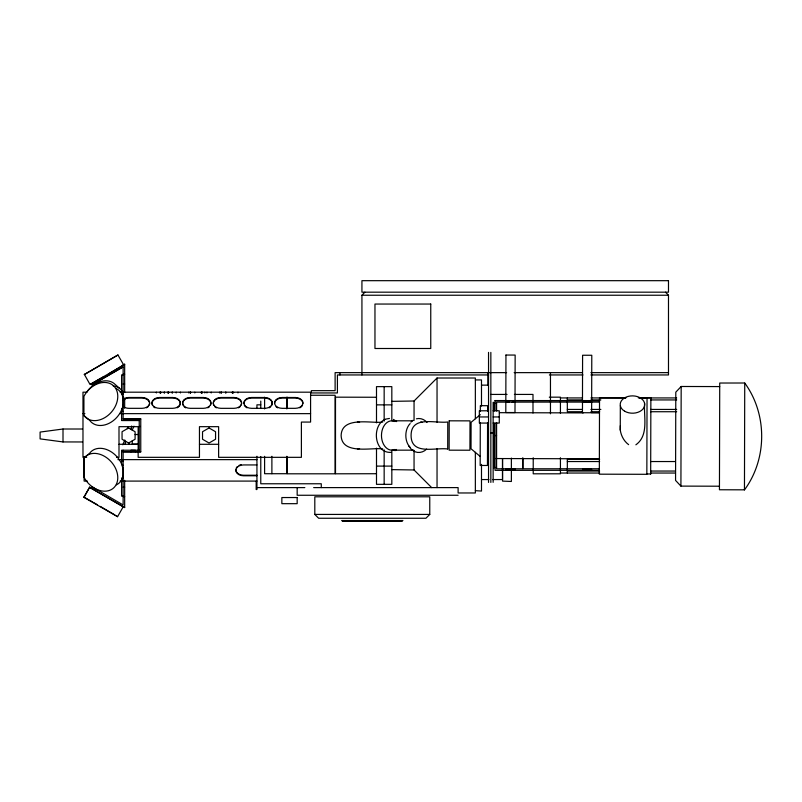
<?xml version="1.0" encoding="UTF-8"?>
<svg xmlns="http://www.w3.org/2000/svg" width="802" height="802" viewBox="0 0 802 802"><rect width="100%" height="100%" fill="white"/><g stroke="black" fill="none" stroke-linecap="round" stroke-linejoin="round"><path stroke-width="1.2" d="M447.706 448.97L447.777 422.002C435.145 423.606 411.165 415.286 411.085 435.406C411.045 455.536 435.005 447.346 447.626 448.97M480.288 422.764L480.177 465.461L487.456 465.471L487.576 422.784M480.318 411.386L480.338 405.682L487.616 405.702L487.606 411.406M587.064 402.123L582.503 402.113L582.442 412.729L591.635 412.749L591.665 402.113L588.488 402.123M587.064 400.589L582.473 400.579L582.593 355.246L591.786 355.266L591.665 400.579L588.488 400.589M628.618 444.649C623.936 441.16 621.139 435.817 620.267 430.083L620.327 405.772M644.597 403.306C643.595 416.729 649.049 435.436 635.876 444.819M646.843 474.022L650.673 473.922M650.673 474.082L650.873 397.732L647.044 397.722L646.843 474.303L599.325 474.182L599.525 397.762L625.791 397.832M719.454 486.212L680.918 486.112L681.179 386.484L719.715 386.584M744.457 489.832L719.444 489.761L719.725 383.035L744.737 383.005C767.424 414.143 767.313 458.904 744.457 489.922L744.737 383.095M124.661 399.797L124.661 399.015M620.267 430.083L620.317 425.722M522.794 468.579L522.794 458.072M125.132 443.967L125.533 441.25M128.921 444.478L129.192 442.654M131.137 429.451L131.668 425.992M127.388 428.649L127.708 426.534M123.127 405.14L123.127 397.602M123.127 476.188L123.127 468.759M83.919 415.496A21.073 15.92 -49.7 0 0 111.358 412.198A21.073 15.92 -49.7 0 0 111.358 384.208A21.073 15.92 -49.7 0 0 83.919 396.409L83.919 415.496L89.674 420.368A21.073 15.92 -49.7 0 0 107.207 424.148A21.073 15.92 -49.7 0 0 122.516 407.546L123.127 404.699M123.127 478.473L122.445 478.273L123.127 475.917M124.781 439.997L122.816 444.779M132.18 430.163L133.984 426.183M123.287 506.674L117.553 516.678L83.919 497.35L89.674 487.135L91.458 488.127M83.919 497.35L89.674 487.135M123.287 506.754L91.147 488.217L91.889 486.744L123.127 504.959L123.127 450.223M426.604 449.09C423.697 452.148 419.015 453.401 415.045 451.757M681.179 386.484L675.795 392.158L675.565 480.408L680.918 486.112M361.933 374.945L361.933 295.236L364.9 292.179M391.827 401.351L414.053 401L437.04 378.013L475.355 378.013L475.355 418.724M429.762 514.423L425.932 518.252L318.635 518.252L314.805 514.423L314.805 496.799L429.762 496.799L429.762 514.423L314.805 514.423M123.127 469.19L121.914 464.929L123.127 465.29M122.445 478.273L122.516 478.203A21.073 15.689 48.5 0 1 116.38 484.849M410.895 422.133L413.01 420.278M395.035 450.694L396.449 449.461M480.308 414.684L471.095 422.323L471.025 448.759L480.197 456.448M384.92 419.386C371.316 426.062 374.313 453.571 391.155 452.358M109.212 373.562L123.618 364.87L117.944 354.955L84.3 374.554L117.944 355.035M123.087 365.03L124.661 364.128L124.661 392.368M122.826 365.371L124.661 364.308M91.197 383.797L122.896 365.491M92.972 384.188L123.127 366.775L123.127 419.015L140.761 419.005M91.197 383.607L91.889 385L123.127 366.965M103.669 376.77L90.055 384.509L84.3 374.283M416.408 418.814C420.298 417.772 424.539 419.416 427.055 422.484M123.127 397.882L121.914 394.273L123.127 393.932M122.445 407.486L123.127 407.296M385.371 419.185L389.441 418.433M82.456 429.01L63.007 429.01L40.1 432.077L40.1 438.884L63.007 441.932L82.456 441.962M382.714 422.073C371.697 423.707 341.772 415.787 341.131 435.456C341.672 455.165 371.697 447.295 382.714 448.899M357.381 448.899L359.567 448.669M506.704 400.569L505.781 400.579L510.573 400.589M514.453 400.579L515.365 400.579L512.057 400.589M506.704 402.103L505.781 402.113L509.009 402.123M514.453 402.113L515.365 402.113L512.057 402.123M512.057 468.799L515.365 468.779L510.573 468.769M585.731 468.769C575.084 468.809 599.345 468.759 588.698 468.799M376.499 473.721L335.497 473.802L335.497 397.17L376.499 397.261M361.933 295.236L668.487 295.236L668.487 374.945L590.873 374.945M506.633 372.639L335.116 372.639L335.116 390.654L311.356 390.654L311.356 392.95L337.411 392.95L337.411 374.945L488.608 374.945M514.152 372.639L582.252 372.639M590.884 372.639L668.487 372.639M123.127 374.183L124.661 374.183M123.127 374.885L121.593 374.885L121.593 394.083M549.39 374.945L582.984 374.945M475.355 379.927L481.491 379.927L481.491 406.083M123.127 384.038L124.661 384.038M481.491 385.14L487.847 385.14M86.806 392.188L82.977 392.188L82.977 457.33L86.696 457.33M120.14 392.188L310.585 392.188L310.585 422.073L301.392 422.073L301.392 457.33L218.625 457.33L218.625 426.674L199.457 426.674L199.457 457.33L138.155 457.33L138.155 426.674L118.997 426.674L118.997 457.33L116.511 457.33M490.844 394.424L507.065 394.424M514.393 394.424L532.989 394.424L532.989 413.04M310.544 395.256L335.116 395.256L335.116 473.802L287.216 473.802L287.216 457.09M549.3 397.17L560.428 397.17L560.428 413.241M560.428 397.932L582.242 397.932M590.934 397.932L625.74 397.932M639.405 397.932L676.688 397.932M567.325 399.937L582.242 399.937M590.934 399.937L600.878 399.937M650.592 399.937L676.688 399.937M506.252 400.559L495.055 400.559L495.055 409.802M514.954 400.559L582.112 400.559M592.056 400.559L599.525 400.559M495.055 400.599L599.525 400.599M599.515 402.083L496.588 402.133L496.588 410.945M495.055 403.416L496.588 403.416M260.77 404.83L256.941 404.83L256.941 408.509M376.499 404.87L391.827 404.87M567.325 409.431L582.242 409.431M590.934 409.431L600.878 409.431M650.592 409.431L676.688 409.431M488.538 410.784L479.345 410.804L479.345 423.065L488.538 423.065M493.14 410.784L499.275 410.804L499.275 423.065L493.14 423.065M121.593 411.346L123.127 411.346M582.242 411.727L567.325 411.727L567.325 397.932M590.934 411.727L599.635 411.727M650.592 411.727L676.688 411.727M82.977 413.642L84.892 413.642M120.14 413.642L310.585 413.642M479.345 416.95L488.538 416.95M493.14 416.95L499.275 416.95M123.127 418.875L140.761 418.875L140.761 451.877L123.127 451.877M121.593 420.408L139.227 420.408M139.227 420.539L121.593 420.539L121.593 408.589M391.887 420.809L412.579 420.809M139.227 426.494L140.45 426.494M490.844 432.9L493.14 432.9M135.087 434.524L138.195 434.504M495.055 435.536L496.588 435.536M138.155 444.107L132.25 444.107L132.25 440.889M118.997 444.298L138.155 444.298M199.457 444.298L218.625 444.298M391.807 450.163L413.722 450.163M139.227 450.273L121.593 450.223L121.593 464.198M123.127 451.757L140.761 451.807M599.635 459.245L567.325 459.245L567.325 473.04M117.934 459.636L256.941 459.636M121.593 461.07L123.127 461.07M567.325 461.541L599.635 461.541M650.592 461.541L675.444 461.541M256.941 464.939L243.527 464.939A7.659 5.424 0 0 0 235.868 470.363A7.659 5.424 0 0 0 243.527 475.776L256.941 475.776M376.499 466.102L391.827 466.102M495.055 467.526L496.588 467.526M599.345 468.759L496.588 468.809L496.588 422.634M599.335 470.293L495.055 470.343L495.055 423.306M567.325 471.045L599.635 471.045M650.592 471.045L675.444 471.045M560.428 473.04L599.635 473.04M650.592 473.04L675.444 473.04M256.941 475.235L243.527 475.235A7.659 5.424 0 0 1 235.868 469.822M481.491 479.556L488.899 479.556M492.608 479.556L502.493 479.556L502.493 458.664M87.378 481.09L84.12 481.09L84.12 457.18M120.14 481.09L256.941 481.09M123.127 487.125L124.661 487.125M256.941 487.606L304.84 487.606M313.652 487.606L458.112 487.606L458.112 492.969L475.355 492.969L475.355 452.288M458.112 495.265L297.171 495.265L297.171 487.606M121.593 495.726L123.127 495.726M123.127 496.608L124.661 496.608M341.622 520.558L402.935 520.558M342.394 521.32L402.173 521.32M638.292 397.872L647.044 397.892M499.395 412.679L583.224 412.9M591.986 412.93L599.485 412.95M495.636 458.543L599.365 458.814M391.827 469.621L414.053 469.972L431.676 487.606M475.355 490.674L481.491 491.055L481.491 464.368M357.391 422.073L359.577 422.313M420.659 421.962L422.153 422.303M83.919 497.09L92.18 501.751M93.253 502.363L97.543 504.829M122.495 506.182L124.661 507.425M100.31 506.423L114.826 514.924M89.674 487.395L124.661 507.616L124.661 480.318M115.889 515.566L117.553 516.678M393.451 419.406L396.649 421.601M414.594 451.576L411.396 449.381L408.579 445.712M121.914 394.273L121.633 393.672A21.073 15.92 -49.7 0 0 116.38 388.699M119.598 388.368L113.854 383.286A21.073 15.689 -48.5 0 0 86.696 392.168M665.53 292.179L668.487 295.236M121.984 464.869L121.633 464.017A21.073 15.689 48.5 0 0 106.075 449.341A21.073 15.689 48.5 0 0 89.674 453.19L83.919 458.273A21.073 15.689 48.5 0 1 111.358 461.982A21.073 15.689 48.5 0 1 111.358 489.571A21.073 15.689 48.5 0 1 83.919 477.1L83.919 456.669M560.428 457.741L560.428 473.802L533.22 473.802L533.22 457.741M550.463 372.639L550.463 413.812M522.874 458.022L522.874 468.579M511.375 458.072L511.375 481.471L502.563 481.11L502.563 458.624M493.902 402.303L493.902 411.476M493.902 423.416L493.902 468.238M493.14 402.303L493.14 482.333M490.844 352.389L490.844 482.433M488.538 352.389L488.538 482.433M487.847 372.639L487.847 385.491M437.04 378.013L437.04 422.303M437.04 448.669L437.04 487.606M414.053 401L414.053 420.529M414.053 450.453L414.053 469.972M391.827 420.188L391.827 386.634L376.499 386.634L376.499 422.834M391.827 450.784L391.827 484.338L376.499 484.338L376.499 448.148M384.158 386.634L384.158 421.12M384.158 449.862L384.158 484.338M339.938 372.639L339.938 374.945M321.281 487.606L321.281 483.766L260.77 483.766L260.77 456.528M287.216 397.261L287.216 408.519M286.825 397.251L286.825 408.91M286.825 456.298L286.825 473.711L264.6 473.721L264.6 456.328M271.888 401.772L271.888 404.168M271.888 456.298L271.888 473.711M264.6 397.261L264.6 408.93M260.77 401.08L260.77 408.489M256.941 456.268L256.941 489.521L256.179 489.521L256.179 481.09M237.973 392.188L237.973 392.95M233.562 392.188L233.562 392.95M232.78 392.188L232.78 392.95M232.4 392.188L232.4 392.95M232.279 392.188L232.279 392.95M226.004 392.188L226.004 392.95M225.613 392.188L225.613 392.95M221.382 392.188L221.382 392.95M221.111 392.188L221.111 392.95M220.881 392.188L220.881 392.95M219.537 392.188L219.537 392.95M211.207 392.188L211.207 392.95M206.976 392.188L206.976 392.95M204.801 392.188L204.801 392.95M202.124 392.188L202.124 392.95M201.954 392.188L201.954 392.95M201.763 392.188L201.613 392.95M201.533 392.188L201.533 392.95M201.242 392.188L201.242 392.95M194.816 392.188L194.816 392.95M190.595 392.188L190.595 392.95M190.315 392.188L190.315 392.95M190.094 392.188L190.094 392.95M188.741 392.188L188.741 392.95M180.41 392.188L180.41 392.95M176.189 392.188L176.189 392.95M172.34 392.188L172.34 392.95M172.109 392.188L172.109 392.95M168.61 392.188L168.61 392.95M168.36 392.188L168.36 392.95M168.139 392.188L168.139 392.95M167.808 392.188L167.808 392.95M164.39 392.188L164.39 392.95M164.22 392.188L164.22 392.95M160.811 392.188L160.811 392.95M160.45 392.188L160.45 392.95M160.24 392.188L160.24 392.95M160.019 392.188L160.019 392.95M156.35 392.188L156.35 392.95M139.227 420.248L139.227 450.343M135.398 451.807L135.398 450.273L130.987 450.223L130.987 451.757M124.661 398.173L124.661 407.967M121.593 477.932L121.593 495.997M63.007 429.01L63.007 441.962M236.239 468.147A7.659 5.424 0 0 1 237.332 466.634M239.026 465.431A7.659 5.424 0 0 1 241.161 464.669M113.192 385.962A21.073 15.689 -48.5 0 1 122.125 390.935M122.756 406.103A7.659 5.424 0 0 0 128.952 408.328L141.984 408.328A7.659 5.424 0 0 0 149.643 402.915A7.659 5.424 0 0 0 141.984 397.491L128.952 397.491A7.659 5.424 0 0 0 122.756 399.727M277.723 407.837A7.659 5.424 0 0 1 276.028 406.644M274.565 403.456A7.659 5.424 0 0 1 282.234 398.033L295.256 398.033A7.659 5.424 0 0 1 302.925 403.456M302.544 405.13A7.659 5.424 0 0 1 299.768 407.837M271.898 405.13A7.659 5.424 0 0 0 264.6 398.033L251.577 398.033A7.659 5.424 0 0 0 243.908 403.456M270.805 406.644A7.659 5.424 0 0 1 269.111 407.837M247.076 407.837A7.659 5.424 0 0 1 244.289 405.13M240.149 406.644A7.659 5.424 0 0 1 238.455 407.837M241.242 405.13A7.659 5.424 0 0 0 233.953 398.033L220.921 398.033A7.659 5.424 0 0 0 213.633 405.13M216.42 407.837A7.659 5.424 0 0 1 214.725 406.644M209.492 406.644A7.659 5.424 0 0 1 207.798 407.837M210.585 405.13A7.659 5.424 0 0 0 203.297 398.033L190.264 398.033A7.659 5.424 0 0 0 182.976 405.13M185.763 407.837A7.659 5.424 0 0 1 184.069 406.644M177.142 407.837A7.659 5.424 0 0 0 179.929 401.782A7.659 5.424 0 0 0 172.641 398.033L159.608 398.033A7.659 5.424 0 0 0 152.32 405.13M155.107 407.837A7.659 5.424 0 0 1 153.413 406.644M148.18 406.644A7.659 5.424 0 0 1 146.485 407.837M149.272 405.13A7.659 5.424 0 0 0 141.984 398.033L128.952 398.033A7.659 5.424 0 0 0 122.756 400.268M124.45 407.837A7.659 5.424 0 0 1 122.756 406.644M410.073 447.326A14.677 10.376 90 0 1 410.133 423.586M395.015 449.461A14.677 10.376 -90 0 1 381.471 435.436A14.677 10.376 -90 0 1 395.095 421.541M449.21 420.819L449.13 450.173L469.932 450.223L470.012 420.87L449.21 420.819M505.952 355.045L505.801 412.519L514.994 412.549L515.145 355.065L505.952 355.045M128.571 427.967L122.054 431.727L122.054 439.245L128.571 443.005L135.087 439.245L135.087 431.727L128.571 427.967M209.041 427.967L202.525 431.727L202.525 439.245L209.041 443.005L215.558 439.245L215.558 431.727L209.041 427.967M506.022 468.779L509.1 468.799L506.022 468.779M506.022 470.313L509.1 470.333L506.022 470.313M515.365 470.313L512.057 470.333L515.365 470.313M582.653 470.313L585.731 470.333L582.653 470.313M592.006 470.313L587.214 470.333L592.006 470.313M668.487 280.68L361.933 280.68L361.933 292.179L668.487 292.179L668.487 280.68M430.754 304.048L374.965 304.048L374.965 348.499L430.754 348.499L430.754 304.048M172.641 397.491L159.608 397.491A7.659 5.424 0 0 0 151.949 402.915A7.659 5.424 0 0 0 159.608 408.328L172.641 408.328A7.659 5.424 0 0 0 180.3 402.915A7.659 5.424 0 0 0 172.641 397.491M203.297 397.491L190.264 397.491A7.659 5.424 0 0 0 182.605 402.915A7.659 5.424 0 0 0 190.264 408.328L203.297 408.328A7.659 5.424 0 0 0 210.956 402.915A7.659 5.424 0 0 0 203.297 397.491M233.953 397.491L220.921 397.491A7.659 5.424 0 0 0 213.262 402.915A7.659 5.424 0 0 0 220.921 408.328L233.953 408.328A7.659 5.424 0 0 0 241.613 402.915A7.659 5.424 0 0 0 233.953 397.491M264.6 397.491L251.577 397.491A7.659 5.424 0 0 0 243.908 402.915A7.659 5.424 0 0 0 251.577 408.328L264.6 408.328A7.659 5.424 0 0 0 272.269 402.915A7.659 5.424 0 0 0 264.6 397.491M295.256 397.491L282.234 397.491A7.659 5.424 0 0 0 274.565 402.915A7.659 5.424 0 0 0 282.234 408.328L295.256 408.328A7.659 5.424 0 0 0 302.925 402.915A7.659 5.424 0 0 0 295.256 397.491M297.171 497.541L281.853 497.541L281.853 503.676L297.171 503.676L297.171 497.541M624.628 411.195A12.261 8.672 0.2 0 0 644.547 406.023A12.261 8.672 0.2 0 0 628.217 396.399A12.261 8.672 0.2 0 0 624.628 411.195"/></g></svg>
